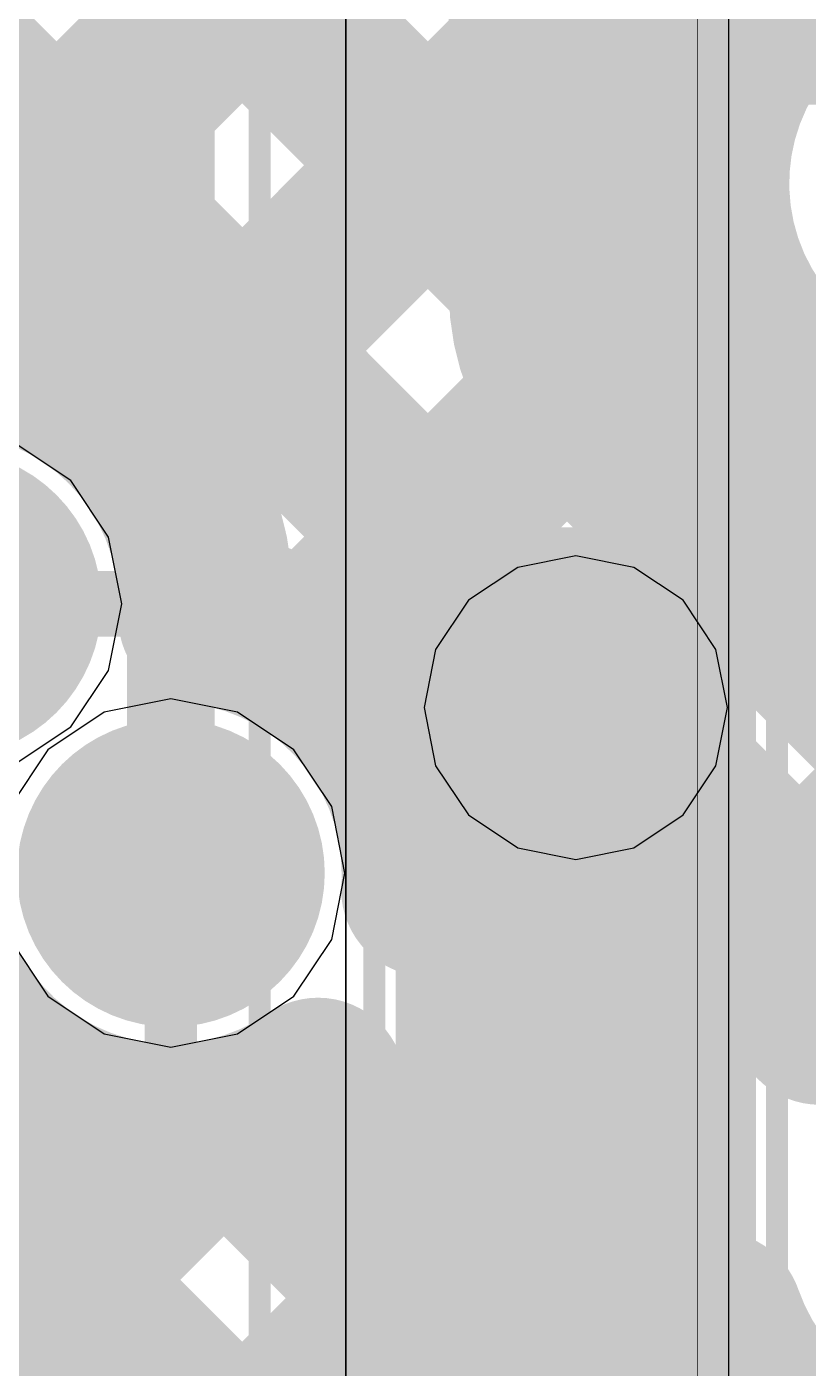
# Model space of a CAD drawing. Header units: millimetres. Extents: x 13 to 259, y -2 to 326.
# Drawn here: x 107.271 to 109.056, y 102.894 to 105.958 of the extents above; entities that cross this region are included whole.
import ezdxf

# ---------------------------------------------------------------- set-up
doc = ezdxf.new("R2010")
doc.units = ezdxf.units.MM
for name, color, linetype in [('BottomLayer', 5, 'Continuous'), ('BottomPaste', 16, 'Continuous'), ('BottomSolder', 6, 'Continuous'), ('ConnectLayer', 7, 'Continuous'), ('DrillDrawing', 1, 'Continuous'), ('Mechanical14', 56, 'Continuous'), ('Mechanical15', 56, 'Continuous'), ('Mechanical16', 56, 'Continuous'), ('Mechanical2', 216, 'Continuous'), ('MidLayer1', 16, 'Continuous'), ('MidLayer2', 76, 'Continuous'), ('MidLayer3', 90, 'Continuous'), ('MidLayer4', 156, 'Continuous'), ('MidLayer5', 130, 'Continuous'), ('MidLayer6', 216, 'Continuous'), ('MultiLayer', 9, 'Continuous'), ('TopLayer', 1, 'Continuous'), ('TopOverlay', 2, 'Continuous'), ('TopSolder', 216, 'Continuous')]:
    doc.layers.add(name, color=color, linetype=linetype)

# ---------------------------------------------------------------- blocks, each defined once
blk = doc.blocks.new('CAPC1005X55N_B_10')
at = {"layer": 'BottomLayer'}
for points in [[(-0.76, -0.31), (-0.14, -0.31), (-0.76, 0.31), (-0.14, 0.31)], [(0.14, -0.31), (0.76, -0.31), (0.14, 0.31), (0.76, 0.31)]]:
    blk.add_solid(points, dxfattribs=at)
at = {"layer": 'BottomPaste'}
for points in [[(-0.76, -0.31), (-0.14, -0.31), (-0.76, 0.31), (-0.14, 0.31)], [(0.14, -0.31), (0.76, -0.31), (0.14, 0.31), (0.76, 0.31)]]:
    blk.add_solid(points, dxfattribs=at)
at = {"layer": 'BottomSolder'}
for points in [[(-0.8616, -0.4116), (-0.0384, -0.4116), (-0.8616, 0.4116), (-0.0384, 0.4116)], [(0.0384, -0.4116), (0.8616, -0.4116), (0.0384, 0.4116), (0.8616, 0.4116)]]:
    blk.add_solid(points, dxfattribs=at)
at = {"layer": 'Mechanical14', "const_width": 0.1}
for points in [[(0.5251, 0.2749), (-0.5249, 0.2749)], [(-0.5249, -0.2751), (-0.5249, 0.2749)], [(0.5251, -0.2751), (0.5251, 0.2749)], [(0.5251, -0.2751), (-0.5249, -0.2751)]]:
    blk.add_lwpolyline(points, dxfattribs=at)
at = {"layer": 'Mechanical14', "const_width": 0.05}
for points in [[(-0.5499, 0.2749, 1), (-0.5, 0.2749, 1)], [(-0.5499, 0.2749, 1), (-0.5, 0.2749, 1)], [(0.5001, 0.2749, 1), (0.55, 0.2749, 1)], [(0.5001, 0.2749, 1), (0.55, 0.2749, 1)], [(-0.5499, -0.2751, 1), (-0.5, -0.2751, 1)], [(-0.5499, -0.2751, 1), (-0.5, -0.2751, 1)], [(0.5001, -0.2751, 1), (0.55, -0.2751, 1)], [(0.5001, -0.2751, 1), (0.55, -0.2751, 1)]]:
    blk.add_lwpolyline(points, format="xyb", close=True, dxfattribs=at)
at = {"layer": 'Mechanical16', "const_width": 0.05}
for points in [[(0, -0.5), (0, 0.5)], [(0.91, 0.46), (-0.91, 0.46)], [(-0.91, -0.46), (-0.91, 0.46)], [(0.91, -0.46), (0.91, 0.46)], [(0.5, 0), (-0.5, 0)], [(0.91, -0.46), (-0.91, -0.46)]]:
    blk.add_lwpolyline(points, dxfattribs=at)
at = {"layer": 'Mechanical16', "const_width": 0.025}
for points in [[(-0.0125, 0.5, 1), (0.0125, 0.5, 1)], [(-0.9225, 0.46, 1), (-0.8975, 0.46, 1)], [(-0.9225, 0.46, 1), (-0.8975, 0.46, 1)], [(0.8975, 0.46, 1), (0.9225, 0.46, 1)], [(0.8975, 0.46, 1), (0.9225, 0.46, 1)], [(-0.5125, 0, 1), (-0.4875, 0, 1)], [(0.4875, 0, 1), (0.5125, 0, 1)], [(-0.9225, -0.46, 1), (-0.8975, -0.46, 1)], [(-0.9225, -0.46, 1), (-0.8975, -0.46, 1)], [(0.8975, -0.46, 1), (0.9225, -0.46, 1)], [(0.8975, -0.46, 1), (0.9225, -0.46, 1)], [(-0.0125, -0.5, 1), (0.0125, -0.5, 1)]]:
    blk.add_lwpolyline(points, format="xyb", close=True, dxfattribs=at)
blk = doc.blocks.new('BGA144C80P12X12_1000X1000X170_150')
at = {"layer": 'Mechanical14', "const_width": 0.1}
blk.add_lwpolyline([(5, -5), (-5, -5)], dxfattribs=at)
at = {"layer": 'Mechanical15', "const_width": 0.05}
blk.add_lwpolyline([(6, -6), (-6, -6)], dxfattribs=at)
at = {"layer": 'TopOverlay'}
for const_width in [0.2, 0.001]:
    blk.add_lwpolyline([(5, -5), (-5, -5)], dxfattribs=dict(at, const_width=const_width))

msp = doc.modelspace()

# ---------------------------------------------------------------- linework, layer by layer
at = {"layer": 'BottomLayer', "const_width": 0.25}
for points in [[(106.965, 104.64, 1), (107.215, 104.64, 1)], [(108.4, 104.4028, 1), (108.65, 104.4028, 1)], [(107.475, 104.025, 1), (107.725, 104.025, 1)], [(108.4, 103.5028, 1), (108.65, 103.5028, 1)]]:
    msp.add_lwpolyline(points, format="xyb", close=True, dxfattribs=at)
at = {"layer": 'BottomSolder', "const_width": 0.3516}
for points in [[(106.9142, 104.64, 1), (107.2658, 104.64, 1)], [(107.4242, 104.025, 1), (107.7758, 104.025, 1)]]:
    msp.add_lwpolyline(points, format="xyb", close=True, dxfattribs=at)
at = {"layer": 'ConnectLayer'}
for p, q in [((108.875, 95.2986), (108.875, 108.7113)), ((108, 107.735), (108, 96.2)), ((107.3712, 104.9212), (107.2422, 105.0074)), ((107.4574, 104.7922), (107.3712, 104.9212)), ((107.4877, 104.64), (107.4574, 104.7922)), ((108.525, 104.7495), (108.3924, 104.7231)), ((108.6577, 104.7231), (108.525, 104.7495)), ((108.3924, 104.7231), (108.2799, 104.6479)), ((108.7702, 104.6479), (108.6577, 104.7231)), ((107.4574, 104.4878), (107.4877, 104.64)), ((108.2799, 104.6479), (108.2048, 104.5355)), ((108.8453, 104.5355), (108.7702, 104.6479)), ((108.2048, 104.5355), (108.1784, 104.4028)), ((108.8717, 104.4028), (108.8453, 104.5355)), ((107.3712, 104.3588), (107.4574, 104.4878)), ((107.6, 104.4226), (107.4479, 104.3924)), ((107.7522, 104.3924), (107.6, 104.4226)), ((107.4479, 104.3924), (107.3189, 104.3062)), ((107.8812, 104.3062), (107.7522, 104.3924)), ((108.1784, 104.4028), (108.2048, 104.2701)), ((108.8453, 104.2701), (108.8717, 104.4028)), ((107.2422, 104.2726), (107.3712, 104.3588)), ((107.3189, 104.3062), (107.2327, 104.1772)), ((107.9674, 104.1772), (107.8812, 104.3062)), ((108.2048, 104.2701), (108.2799, 104.1577)), ((108.7702, 104.1577), (108.8453, 104.2701)), ((107.9977, 104.025), (107.9674, 104.1772)), ((108.2799, 104.1577), (108.3924, 104.0825)), ((108.6577, 104.0825), (108.7702, 104.1577)), ((108.3924, 104.0825), (108.525, 104.0561)), ((108.525, 104.0561), (108.6577, 104.0825)), ((107.9674, 103.8728), (107.9977, 104.025)), ((107.2327, 103.8728), (107.3189, 103.7438)), ((107.8812, 103.7438), (107.9674, 103.8728)), ((107.3189, 103.7438), (107.4479, 103.6576)), ((107.7522, 103.6576), (107.8812, 103.7438)), ((107.4479, 103.6576), (107.6, 103.6274)), ((107.6, 103.6274), (107.7522, 103.6576))]:
    msp.add_line(p, q, dxfattribs=at)
at = {"layer": 'ConnectLayer', "const_width": 0.4}
for points in [[(101.7949, 108.6398), (108.8132, 101.6214)], [(101.7949, 108.6398), (108.8132, 101.6214)], [(106.8933, 105.1962), (110.1902, 108.4932)], [(106.8933, 105.1962), (110.1902, 108.4932)], [(108.435, 105.3528), (108.435, 107.9321)], [(106.8817, 107.7956), (108.8559, 105.8214)], [(106.8817, 107.7956), (108.8559, 105.8214)], [(105.7415, 107.2387), (109.2195, 103.7608)], [(105.7415, 107.2387), (109.2195, 103.7608)], [(105.7415, 107.2387), (109.2195, 103.7608)], [(106.6913, 107.1375), (109.6429, 104.1859)], [(106.6913, 107.1375), (109.6429, 104.1859)], [(106.6913, 107.1375), (108.435, 105.3937)], [(106.8933, 105.1962), (108.435, 106.738)], [(103.985, 106.4496), (108.8132, 101.6214)], [(107.5523, 105.0067), (108.8252, 106.2797)], [(107.5523, 105.0067), (108.8252, 106.2797)], [(108.9753, 103.8841), (111.26, 106.1688)], [(108.9753, 103.8841), (111.26, 106.1688)], [(107.5523, 105.0067), (108.435, 105.8895)], [(107.9168, 104.5227), (108.8348, 105.4407)], [(107.9168, 104.5227), (108.8348, 105.4407)], [(107.9168, 104.5227), (108.5096, 105.1155)], [(108.5566, 105.0594), (109.6129, 104.0031)], [(108.2839, 104.0413), (109.2682, 105.0256)], [(108.2839, 104.0413), (109.2682, 105.0256)], [(108.2839, 104.0413), (108.9293, 104.6867)], [(108.9753, 103.8841), (109.3536, 104.2624)], [(101.6874, 98.2933), (107.1023, 103.7082)], [(101.6874, 98.2933), (107.1023, 103.7082)], [(103.26, 99.8659), (107.1023, 103.7082)], [(107.8097, 103.4735), (107.9645, 103.3187)], [(107.8097, 103.4735), (107.9645, 103.3187)], [(107.8097, 103.4735), (107.9645, 103.3187)], [(103.5384, 99.2958), (107.6836, 103.441)], [(103.5384, 99.2958), (107.6836, 103.441)], [(103.5384, 99.2958), (107.6836, 103.441)], [(103.9349, 98.8438), (108.1437, 103.0526)], [(103.9349, 98.8438), (108.1437, 103.0526)], [(103.9349, 98.8438), (108.1437, 103.0526)], [(101.7575, 95.8178), (108.8754, 102.9357)], [(101.7575, 95.8178), (108.8754, 102.9357)], [(103.26, 97.3204), (108.8754, 102.9357)], [(108.3409, 102.9423), (109.1501, 102.1331)], [(108.3409, 102.9423), (109.1501, 102.1331)], [(108.3409, 102.9423), (109.1501, 102.1331)]]:
    msp.add_lwpolyline(points, dxfattribs=at)
for points in [[(108.9691, 106, -1.464365), (109.9928, 106.4)], [(108.9691, 106, -1.464365), (109.9928, 106.4)], [(109.9928, 105.6, -1.464365), (108.9691, 106)], [(109.9928, 105.6, -1.464365), (108.9691, 106)], [(108.5566, 105.0594, -0.198912), (108.435, 105.3528)], [(108.5566, 105.0594, -0.198912), (108.435, 105.3528)], [(107.0108, 104.0554, -2.201519), (107.68, 104.64)], [(107.0108, 104.0554, -2.201519), (107.68, 104.64)], [(107.0108, 104.0554, -2.201519), (107.68, 104.64)], [(107.6793, 104.6097, -0.375296), (108.19, 104.025)], [(107.6793, 104.6097, -0.375296), (108.19, 104.025)], [(107.6793, 104.6097, -0.375296), (108.19, 104.025)], [(108.1889, 103.9877, -0.496764), (109.0827, 103.6956)], [(108.1889, 103.9877, -0.496764), (109.0827, 103.6956)], [(108.1889, 103.9877, -0.496764), (109.0827, 103.6956)], [(107.9362, 103.5402, -0.622955), (107.0108, 104.0554)], [(107.9362, 103.5402, -0.622955), (107.0108, 104.0554)], [(107.9362, 103.5402, -0.622955), (107.0108, 104.0554)], [(109.0827, 103.6956, -0.27432), (109.6843, 103.7185)], [(109.0827, 103.6956, -0.27432), (109.6843, 103.7185)], [(109.0827, 103.6956, -0.27432), (109.6843, 103.7185)], [(108.8452, 103.0072, -0.615781), (107.9362, 103.5402)], [(108.8452, 103.0072, -0.615781), (107.9362, 103.5402)], [(108.8452, 103.0072, -0.615781), (107.9362, 103.5402)], [(109.6843, 102.6815, -0.46325), (108.8452, 103.0072)], [(109.6843, 102.6815, -0.46325), (108.8452, 103.0072)], [(109.6843, 102.6815, -0.46325), (108.8452, 103.0072)]]:
    msp.add_lwpolyline(points, format="xyb", dxfattribs=at)
at = {"layer": 'ConnectLayer', "const_width": 0.2}
for points in [[(108.8691, 106, 1), (109.0691, 106, 1)], [(108.8691, 106, 1), (109.0691, 106, 1)], [(108.8691, 106, 1), (109.0691, 106, 1)], [(108.8691, 106, 1), (109.0691, 106, 1)], [(108.335, 105.8895, 1), (108.535, 105.8895, 1)], [(108.7559, 105.8214, 1), (108.9559, 105.8214, 1)], [(108.7559, 105.8214, 1), (108.9559, 105.8214, 1)], [(108.7348, 105.4407, 1), (108.9348, 105.4407, 1)], [(108.7348, 105.4407, 1), (108.9348, 105.4407, 1)], [(108.335, 105.3937, 1), (108.535, 105.3937, 1)], [(108.335, 105.3528, 1), (108.535, 105.3528, 1)], [(108.335, 105.3528, 1), (108.535, 105.3528, 1)], [(108.335, 105.3528, 1), (108.535, 105.3528, 1)], [(108.4096, 105.1155, 1), (108.6096, 105.1155, 1)], [(108.4566, 105.0594, 1), (108.6566, 105.0594, 1)], [(108.4566, 105.0594, 1), (108.6566, 105.0594, 1)], [(108.4566, 105.0594, 1), (108.6566, 105.0594, 1)], [(107.4523, 105.0067, 1), (107.6523, 105.0067, 1)], [(107.4523, 105.0067, 1), (107.6523, 105.0067, 1)], [(107.4523, 105.0067, 1), (107.6523, 105.0067, 1)], [(108.8293, 104.6867, 1), (109.0293, 104.6867, 1)], [(107.58, 104.64, 1), (107.78, 104.64, 1)], [(107.58, 104.64, 1), (107.78, 104.64, 1)], [(107.58, 104.64, 1), (107.78, 104.64, 1)], [(107.5793, 104.6097, 1), (107.7793, 104.6097, 1)], [(107.5793, 104.6097, 1), (107.7793, 104.6097, 1)], [(107.5793, 104.6097, 1), (107.7793, 104.6097, 1)], [(107.8168, 104.5227, 1), (108.0168, 104.5227, 1)], [(107.8168, 104.5227, 1), (108.0168, 104.5227, 1)], [(107.8168, 104.5227, 1), (108.0168, 104.5227, 1)], [(108.1839, 104.0413, 1), (108.3839, 104.0413, 1)], [(108.1839, 104.0413, 1), (108.3839, 104.0413, 1)], [(108.1839, 104.0413, 1), (108.3839, 104.0413, 1)], [(108.09, 104.025, 1), (108.29, 104.025, 1)], [(108.09, 104.025, 1), (108.29, 104.025, 1)], [(108.09, 104.025, 1), (108.29, 104.025, 1)], [(108.0889, 103.9877, 1), (108.2889, 103.9877, 1)], [(108.0889, 103.9877, 1), (108.2889, 103.9877, 1)], [(108.0889, 103.9877, 1), (108.2889, 103.9877, 1)], [(108.8753, 103.8841, 1), (109.0753, 103.8841, 1)], [(108.8753, 103.8841, 1), (109.0753, 103.8841, 1)], [(108.8753, 103.8841, 1), (109.0753, 103.8841, 1)], [(109.1195, 103.7608, 1), (109.3195, 103.7608, 1)], [(109.1195, 103.7608, 1), (109.3195, 103.7608, 1)], [(109.1195, 103.7608, 1), (109.3195, 103.7608, 1)], [(107.0023, 103.7082, 1), (107.2023, 103.7082, 1)], [(107.0023, 103.7082, 1), (107.2023, 103.7082, 1)], [(107.0023, 103.7082, 1), (107.2023, 103.7082, 1)], [(108.9827, 103.6956, 1), (109.1827, 103.6956, 1)], [(108.9827, 103.6956, 1), (109.1827, 103.6956, 1)], [(108.9827, 103.6956, 1), (109.1827, 103.6956, 1)], [(108.9827, 103.6956, 1), (109.1827, 103.6956, 1)], [(108.9827, 103.6956, 1), (109.1827, 103.6956, 1)], [(108.9827, 103.6956, 1), (109.1827, 103.6956, 1)], [(107.8362, 103.5402, 1), (108.0362, 103.5402, 1)], [(107.8362, 103.5402, 1), (108.0362, 103.5402, 1)], [(107.8362, 103.5402, 1), (108.0362, 103.5402, 1)], [(107.8362, 103.5402, 1), (108.0362, 103.5402, 1)], [(107.8362, 103.5402, 1), (108.0362, 103.5402, 1)], [(107.8362, 103.5402, 1), (108.0362, 103.5402, 1)], [(107.7097, 103.4735, 1), (107.9097, 103.4735, 1)], [(107.7097, 103.4735, 1), (107.9097, 103.4735, 1)], [(107.7097, 103.4735, 1), (107.9097, 103.4735, 1)], [(107.5836, 103.441, 1), (107.7836, 103.441, 1)], [(107.5836, 103.441, 1), (107.7836, 103.441, 1)], [(107.5836, 103.441, 1), (107.7836, 103.441, 1)], [(107.8645, 103.3187, 1), (108.0645, 103.3187, 1)], [(107.8645, 103.3187, 1), (108.0645, 103.3187, 1)], [(107.8645, 103.3187, 1), (108.0645, 103.3187, 1)], [(108.0437, 103.0526, 1), (108.2437, 103.0526, 1)], [(108.0437, 103.0526, 1), (108.2437, 103.0526, 1)], [(108.0437, 103.0526, 1), (108.2437, 103.0526, 1)], [(108.7452, 103.0072, 1), (108.9452, 103.0072, 1)], [(108.7452, 103.0072, 1), (108.9452, 103.0072, 1)], [(108.7452, 103.0072, 1), (108.9452, 103.0072, 1)], [(108.7452, 103.0072, 1), (108.9452, 103.0072, 1)], [(108.7452, 103.0072, 1), (108.9452, 103.0072, 1)], [(108.7452, 103.0072, 1), (108.9452, 103.0072, 1)], [(108.2409, 102.9423, 1), (108.4409, 102.9423, 1)], [(108.2409, 102.9423, 1), (108.4409, 102.9423, 1)], [(108.2409, 102.9423, 1), (108.4409, 102.9423, 1)], [(108.7754, 102.9357, 1), (108.9754, 102.9357, 1)], [(108.7754, 102.9357, 1), (108.9754, 102.9357, 1)], [(108.7754, 102.9357, 1), (108.9754, 102.9357, 1)]]:
    msp.add_lwpolyline(points, format="xyb", close=True, dxfattribs=at)
at = {"layer": 'DrillDrawing', "const_width": 0.0508}
for points in [[(107.217, 104.767), (107.344, 104.767)], [(107.344, 104.513), (107.344, 104.767)], [(108.398, 104.5298), (108.398, 104.6568)], [(108.398, 104.6568), (108.652, 104.6568)], [(108.652, 104.5298), (108.652, 104.6568)], [(107.217, 104.513), (107.344, 104.513)], [(108.271, 104.2758), (108.271, 104.5298)], [(108.271, 104.5298), (108.398, 104.5298)], [(108.652, 104.5298), (108.779, 104.5298)], [(108.779, 104.2758), (108.779, 104.5298)], [(107.473, 104.152), (107.473, 104.279)], [(107.473, 104.279), (107.727, 104.279)], [(107.727, 104.152), (107.727, 104.279)], [(108.271, 104.2758), (108.398, 104.2758)], [(108.398, 104.1488), (108.398, 104.2758)], [(108.652, 104.2758), (108.779, 104.2758)], [(108.652, 104.1488), (108.652, 104.2758)], [(107.346, 103.898), (107.346, 104.152)], [(107.346, 104.152), (107.473, 104.152)], [(107.727, 104.152), (107.854, 104.152)], [(107.854, 103.898), (107.854, 104.152)], [(108.398, 104.1488), (108.652, 104.1488)], [(107.346, 103.898), (107.473, 103.898)], [(107.473, 103.771), (107.473, 103.898)], [(107.727, 103.898), (107.854, 103.898)], [(107.727, 103.771), (107.727, 103.898)], [(107.473, 103.771), (107.727, 103.771)], [(108.398, 103.6298), (108.398, 103.7568)], [(108.398, 103.7568), (108.652, 103.7568)], [(108.652, 103.6298), (108.652, 103.7568)], [(108.271, 103.3758), (108.271, 103.6298)], [(108.271, 103.6298), (108.398, 103.6298)], [(108.652, 103.6298), (108.779, 103.6298)], [(108.779, 103.3758), (108.779, 103.6298)], [(108.271, 103.3758), (108.398, 103.3758)], [(108.398, 103.2488), (108.398, 103.3758)], [(108.652, 103.3758), (108.779, 103.3758)], [(108.652, 103.2488), (108.652, 103.3758)], [(108.398, 103.2488), (108.652, 103.2488)]]:
    msp.add_lwpolyline(points, dxfattribs=at)
at = {"layer": 'DrillDrawing', "const_width": 0.0254}
for points in [[(107.3313, 104.767, 1), (107.3567, 104.767, 1)], [(107.3313, 104.767, 1), (107.3567, 104.767, 1)], [(108.3853, 104.6568, 1), (108.4107, 104.6568, 1)], [(108.3853, 104.6568, 1), (108.4107, 104.6568, 1)], [(108.6393, 104.6568, 1), (108.6647, 104.6568, 1)], [(108.6393, 104.6568, 1), (108.6647, 104.6568, 1)], [(107.3313, 104.513, 1), (107.3567, 104.513, 1)], [(107.3313, 104.513, 1), (107.3567, 104.513, 1)], [(108.2583, 104.5298, 1), (108.2837, 104.5298, 1)], [(108.2583, 104.5298, 1), (108.2837, 104.5298, 1)], [(108.3853, 104.5298, 1), (108.4107, 104.5298, 1)], [(108.3853, 104.5298, 1), (108.4107, 104.5298, 1)], [(108.6393, 104.5298, 1), (108.6647, 104.5298, 1)], [(108.6393, 104.5298, 1), (108.6647, 104.5298, 1)], [(108.7663, 104.5298, 1), (108.7917, 104.5298, 1)], [(108.7663, 104.5298, 1), (108.7917, 104.5298, 1)], [(107.4603, 104.279, 1), (107.4857, 104.279, 1)], [(107.4603, 104.279, 1), (107.4857, 104.279, 1)], [(107.7143, 104.279, 1), (107.7397, 104.279, 1)], [(107.7143, 104.279, 1), (107.7397, 104.279, 1)], [(108.2583, 104.2758, 1), (108.2837, 104.2758, 1)], [(108.2583, 104.2758, 1), (108.2837, 104.2758, 1)], [(108.3853, 104.2758, 1), (108.4107, 104.2758, 1)], [(108.3853, 104.2758, 1), (108.4107, 104.2758, 1)], [(108.6393, 104.2758, 1), (108.6647, 104.2758, 1)], [(108.6393, 104.2758, 1), (108.6647, 104.2758, 1)], [(108.7663, 104.2758, 1), (108.7917, 104.2758, 1)], [(108.7663, 104.2758, 1), (108.7917, 104.2758, 1)], [(107.3333, 104.152, 1), (107.3587, 104.152, 1)], [(107.3333, 104.152, 1), (107.3587, 104.152, 1)], [(107.4603, 104.152, 1), (107.4857, 104.152, 1)], [(107.4603, 104.152, 1), (107.4857, 104.152, 1)], [(107.7143, 104.152, 1), (107.7397, 104.152, 1)], [(107.7143, 104.152, 1), (107.7397, 104.152, 1)], [(107.8413, 104.152, 1), (107.8667, 104.152, 1)], [(107.8413, 104.152, 1), (107.8667, 104.152, 1)], [(108.3853, 104.1488, 1), (108.4107, 104.1488, 1)], [(108.3853, 104.1488, 1), (108.4107, 104.1488, 1)], [(108.6393, 104.1488, 1), (108.6647, 104.1488, 1)], [(108.6393, 104.1488, 1), (108.6647, 104.1488, 1)], [(107.3333, 103.898, 1), (107.3587, 103.898, 1)], [(107.3333, 103.898, 1), (107.3587, 103.898, 1)], [(107.4603, 103.898, 1), (107.4857, 103.898, 1)], [(107.4603, 103.898, 1), (107.4857, 103.898, 1)], [(107.7143, 103.898, 1), (107.7397, 103.898, 1)], [(107.7143, 103.898, 1), (107.7397, 103.898, 1)], [(107.8413, 103.898, 1), (107.8667, 103.898, 1)], [(107.8413, 103.898, 1), (107.8667, 103.898, 1)], [(107.4603, 103.771, 1), (107.4857, 103.771, 1)], [(107.4603, 103.771, 1), (107.4857, 103.771, 1)], [(107.7143, 103.771, 1), (107.7397, 103.771, 1)], [(107.7143, 103.771, 1), (107.7397, 103.771, 1)], [(108.3853, 103.7568, 1), (108.4107, 103.7568, 1)], [(108.3853, 103.7568, 1), (108.4107, 103.7568, 1)], [(108.6393, 103.7568, 1), (108.6647, 103.7568, 1)], [(108.6393, 103.7568, 1), (108.6647, 103.7568, 1)], [(108.2583, 103.6298, 1), (108.2837, 103.6298, 1)], [(108.2583, 103.6298, 1), (108.2837, 103.6298, 1)], [(108.3853, 103.6298, 1), (108.4107, 103.6298, 1)], [(108.3853, 103.6298, 1), (108.4107, 103.6298, 1)], [(108.6393, 103.6298, 1), (108.6647, 103.6298, 1)], [(108.6393, 103.6298, 1), (108.6647, 103.6298, 1)], [(108.7663, 103.6298, 1), (108.7917, 103.6298, 1)], [(108.7663, 103.6298, 1), (108.7917, 103.6298, 1)], [(108.2583, 103.3758, 1), (108.2837, 103.3758, 1)], [(108.2583, 103.3758, 1), (108.2837, 103.3758, 1)], [(108.3853, 103.3758, 1), (108.4107, 103.3758, 1)], [(108.3853, 103.3758, 1), (108.4107, 103.3758, 1)], [(108.6393, 103.3758, 1), (108.6647, 103.3758, 1)], [(108.6393, 103.3758, 1), (108.6647, 103.3758, 1)], [(108.7663, 103.3758, 1), (108.7917, 103.3758, 1)], [(108.7663, 103.3758, 1), (108.7917, 103.3758, 1)], [(108.3853, 103.2488, 1), (108.4107, 103.2488, 1)], [(108.3853, 103.2488, 1), (108.4107, 103.2488, 1)], [(108.6393, 103.2488, 1), (108.6647, 103.2488, 1)], [(108.6393, 103.2488, 1), (108.6647, 103.2488, 1)]]:
    msp.add_lwpolyline(points, format="xyb", close=True, dxfattribs=at)
at = {"layer": 'Mechanical2', "const_width": 0.1}
msp.add_lwpolyline([(108.8, 74.825), (108.8, 128.725)], dxfattribs=at)
at = {"layer": 'MidLayer1'}
for points, const_width in [([(106.965, 104.64, 1), (107.215, 104.64, 1)], 0.25), ([(108.425, 104.4028, 1), (108.625, 104.4028, 1)], 0.2), ([(107.475, 104.025, 1), (107.725, 104.025, 1)], 0.25), ([(108.425, 103.5028, 1), (108.625, 103.5028, 1)], 0.2)]:
    msp.add_lwpolyline(points, format="xyb", close=True, dxfattribs=dict(at, const_width=const_width))
at = {"layer": 'MidLayer2', "const_width": 0.17}
msp.add_lwpolyline([(107.2615, 106.5402, -0.198912), (105.5145, 105.8166)], format="xyb", dxfattribs=at)
at = {"layer": 'MidLayer2'}
for points, const_width in [([(106.965, 104.64, 1), (107.215, 104.64, 1)], 0.25), ([(107.6634, 104.64, 1), (107.7384, 104.64, 1)], 0.075), ([(107.6634, 104.64, 1), (107.7384, 104.64, 1)], 0.075), ([(108.425, 104.4028, 1), (108.625, 104.4028, 1)], 0.2), ([(107.475, 104.025, 1), (107.725, 104.025, 1)], 0.25), ([(107.57, 104.025, 1), (107.63, 104.025, 1)], 0.06), ([(108.3156, 103.9878, 1), (108.3906, 103.9878, 1)], 0.075), ([(108.3156, 103.9878, 1), (108.3906, 103.9878, 1)], 0.075), ([(108.7907, 103.9878, 1), (108.8657, 103.9878, 1)], 0.075), ([(108.7982, 103.9878, 1), (108.8582, 103.9878, 1)], 0.06), ([(108.425, 103.5028, 1), (108.625, 103.5028, 1)], 0.2), ([(107.57, 103.4007, 1), (107.63, 103.4007, 1)], 0.06), ([(107.57, 103.4007, 1), (107.63, 103.4007, 1)], 0.06)]:
    msp.add_lwpolyline(points, format="xyb", close=True, dxfattribs=dict(at, const_width=const_width))
for points, const_width in [([(107.09, 104.64), (107.7009, 104.64)], 0.15), ([(107.7009, 104.64), (108.3531, 103.9878)], 0.15), ([(107.6, 103.4007), (107.6, 104.025)], 0.12), ([(108.3531, 103.9878), (108.8282, 103.9878)], 0.15), ([(108.8282, 103.9878), (109.2159, 103.6)], 0.12), ([(107.6, 103.4007), (108.2007, 102.8)], 0.12)]:
    msp.add_lwpolyline(points, dxfattribs=dict(at, const_width=const_width))
at = {"layer": 'MidLayer3', "const_width": 0.15}
for points in [[(108.85, 105.3528), (108.85, 107.9321)], [(108.85, 105.3528), (110.2028, 104)]]:
    msp.add_lwpolyline(points, dxfattribs=at)
at = {"layer": 'MidLayer3'}
for points, const_width in [([(108.8125, 105.3528, 1), (108.8875, 105.3528, 1)], 0.075), ([(108.8125, 105.3528, 1), (108.8875, 105.3528, 1)], 0.075), ([(106.965, 104.64, 1), (107.215, 104.64, 1)], 0.25), ([(108.425, 104.4028, 1), (108.625, 104.4028, 1)], 0.2), ([(107.475, 104.025, 1), (107.725, 104.025, 1)], 0.25), ([(108.425, 103.5028, 1), (108.625, 103.5028, 1)], 0.2)]:
    msp.add_lwpolyline(points, format="xyb", close=True, dxfattribs=dict(at, const_width=const_width))
at = {"layer": 'MidLayer4'}
for points, const_width in [([(107.6, 104.025), (107.6, 108.1825)], 0.2), ([(108.4526, 106.3299), (108.9425, 105.84)], 0.12), ([(108.9425, 105.84), (109.1745, 105.84)], 0.12)]:
    msp.add_lwpolyline(points, dxfattribs=dict(at, const_width=const_width))
for points, const_width in [([(108.9125, 105.84, 1), (108.9725, 105.84, 1)], 0.06), ([(108.9125, 105.84, 1), (108.9725, 105.84, 1)], 0.06), ([(106.965, 104.64, 1), (107.215, 104.64, 1)], 0.25), ([(108.425, 104.4028, 1), (108.625, 104.4028, 1)], 0.2), ([(107.475, 104.025, 1), (107.725, 104.025, 1)], 0.25), ([(107.55, 104.025, 1), (107.65, 104.025, 1)], 0.1), ([(108.425, 103.5028, 1), (108.625, 103.5028, 1)], 0.2)]:
    msp.add_lwpolyline(points, format="xyb", close=True, dxfattribs=dict(at, const_width=const_width))
at = {"layer": 'MidLayer5'}
for points, const_width in [([(106.965, 104.64, 1), (107.215, 104.64, 1)], 0.25), ([(108.425, 104.4028, 1), (108.625, 104.4028, 1)], 0.2), ([(107.475, 104.025, 1), (107.725, 104.025, 1)], 0.25), ([(108.425, 103.5028, 1), (108.625, 103.5028, 1)], 0.2)]:
    msp.add_lwpolyline(points, format="xyb", close=True, dxfattribs=dict(at, const_width=const_width))
at = {"layer": 'MidLayer6'}
for points, const_width in [([(106.965, 104.64, 1), (107.215, 104.64, 1)], 0.25), ([(108.425, 104.4028, 1), (108.625, 104.4028, 1)], 0.2), ([(107.475, 104.025, 1), (107.725, 104.025, 1)], 0.25), ([(108.425, 103.5028, 1), (108.625, 103.5028, 1)], 0.2)]:
    msp.add_lwpolyline(points, format="xyb", close=True, dxfattribs=dict(at, const_width=const_width))
at = {"layer": 'MultiLayer', "const_width": 0.25}
for points in [[(106.965, 104.64, 1), (107.215, 104.64, 1)], [(108.4, 104.4028, 1), (108.65, 104.4028, 1)], [(107.475, 104.025, 1), (107.725, 104.025, 1)], [(108.4, 103.5028, 1), (108.65, 103.5028, 1)]]:
    msp.add_lwpolyline(points, format="xyb", close=True, dxfattribs=at)
at = {"layer": 'TopLayer', "const_width": 0.25}
for points in [[(106.965, 104.64, 1), (107.215, 104.64, 1)], [(108.4, 104.4028, 1), (108.65, 104.4028, 1)], [(107.475, 104.025, 1), (107.725, 104.025, 1)], [(108.4, 103.5028, 1), (108.65, 103.5028, 1)]]:
    msp.add_lwpolyline(points, format="xyb", close=True, dxfattribs=at)
at = {"layer": 'TopLayer', "const_width": 0.2}
msp.add_lwpolyline([(108.175, 101.925), (109.4028, 103.1528)], dxfattribs=at)
at = {"layer": 'TopSolder'}
msp.add_line((108, 96.2), (108, 107.735), dxfattribs=at)
at = {"layer": 'TopSolder', "const_width": 0.3516}
for points in [[(106.9142, 104.64, 1), (107.2658, 104.64, 1)], [(107.4242, 104.025, 1), (107.7758, 104.025, 1)]]:
    msp.add_lwpolyline(points, format="xyb", close=True, dxfattribs=at)

# ---------------------------------------------------------------- block references
at = {"rotation": 270}
for name, p in [('BGA144C80P12X12_1000X1000X170_150', (113.8028, 102)), ('CAPC1005X55N_B_10', (108.525, 103.9528))]:
    msp.add_blockref(name, p, dxfattribs=at)

doc.saveas('drawing.dxf')
